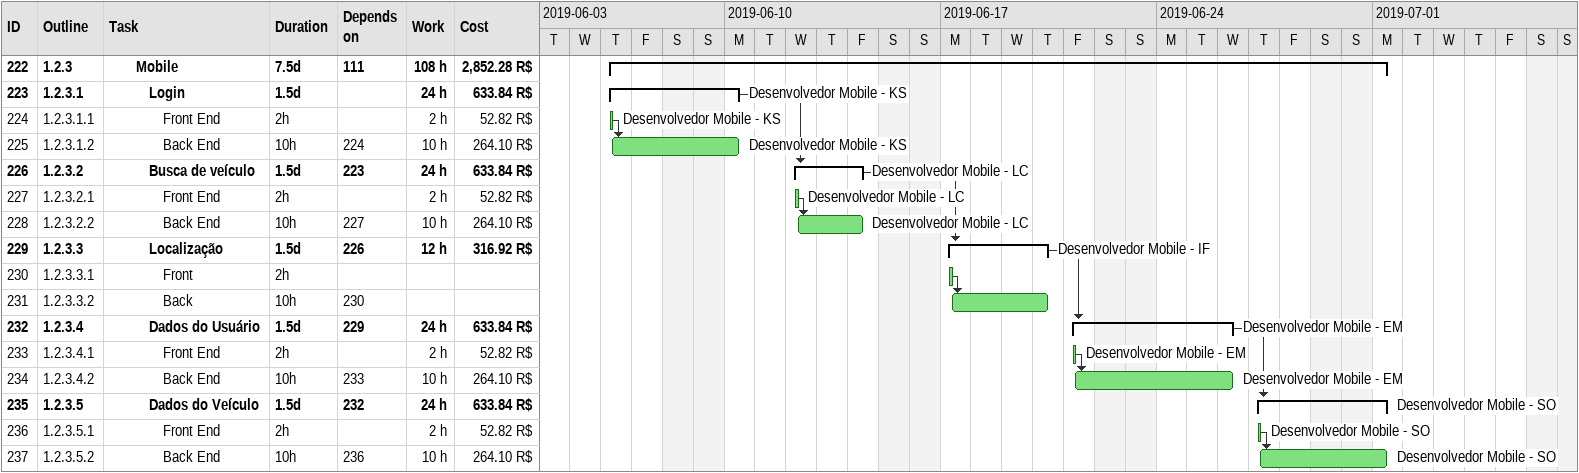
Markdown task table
| ID | WBS | Task | Duration | Start | Finish | Predecessors | Resources | Work (h) | Cost (R$) |
|---|---|---|---|---|---|---|---|---|---|
| 222 | 1.2.3 | **Mobile** | 7.5d | 2019-06-06 | 2019-07-01 | 111 |  | 108 | 2852.28 |
| 223 | 1.2.3.1 | **Login** | 1.5d | 2019-06-06 | 2019-06-10 |  | Desenvolvedor Mobile - KS | 24 | 633.84 |
| 224 | 1.2.3.1.1 | Front End | 2h | 2019-06-06 | 2019-06-06 |  | Desenvolvedor Mobile - KS | 2 | 52.82 |
| 225 | 1.2.3.1.2 | Back End | 10h | 2019-06-06 | 2019-06-10 | 224 | Desenvolvedor Mobile - KS | 10 | 264.10 |
| 226 | 1.2.3.2 | **Busca de veículo** | 1.5d | 2019-06-12 | 2019-06-14 | 223 | Desenvolvedor Mobile - LC | 24 | 633.84 |
| 227 | 1.2.3.2.1 | Front End | 2h | 2019-06-12 | 2019-06-12 |  | Desenvolvedor Mobile - LC | 2 | 52.82 |
| 228 | 1.2.3.2.2 | Back End | 10h | 2019-06-12 | 2019-06-14 | 227 | Desenvolvedor Mobile - LC | 10 | 264.10 |
| 229 | 1.2.3.3 | **Localização** | 1.5d | 2019-06-17 | 2019-06-20 | 226 | Desenvolvedor Mobile - IF | 12 | 316.92 |
| 230 | 1.2.3.3.1 | Front | 2h | 2019-06-17 | 2019-06-17 |  |  |  |  |
| 231 | 1.2.3.3.2 | Back | 10h | 2019-06-17 | 2019-06-20 | 230 |  |  |  |
| 232 | 1.2.3.4 | **Dados do Usuário** | 1.5d | 2019-06-21 | 2019-06-26 | 229 | Desenvolvedor Mobile - EM | 24 | 633.84 |
| 233 | 1.2.3.4.1 | Front End | 2h | 2019-06-21 | 2019-06-21 |  | Desenvolvedor Mobile - EM | 2 | 52.82 |
| 234 | 1.2.3.4.2 | Back End | 10h | 2019-06-21 | 2019-06-26 | 233 | Desenvolvedor Mobile - EM | 10 | 264.10 |
| 235 | 1.2.3.5 | **Dados do Veículo** | 1.5d | 2019-06-27 | 2019-07-01 | 232 | Desenvolvedor Mobile - SO | 24 | 633.84 |
| 236 | 1.2.3.5.1 | Front End | 2h | 2019-06-27 | 2019-06-27 |  | Desenvolvedor Mobile - SO | 2 | 52.82 |
| 237 | 1.2.3.5.2 | Back End | 10h | 2019-06-27 | 2019-07-01 | 236 | Desenvolvedor Mobile - SO | 10 | 264.10 |
